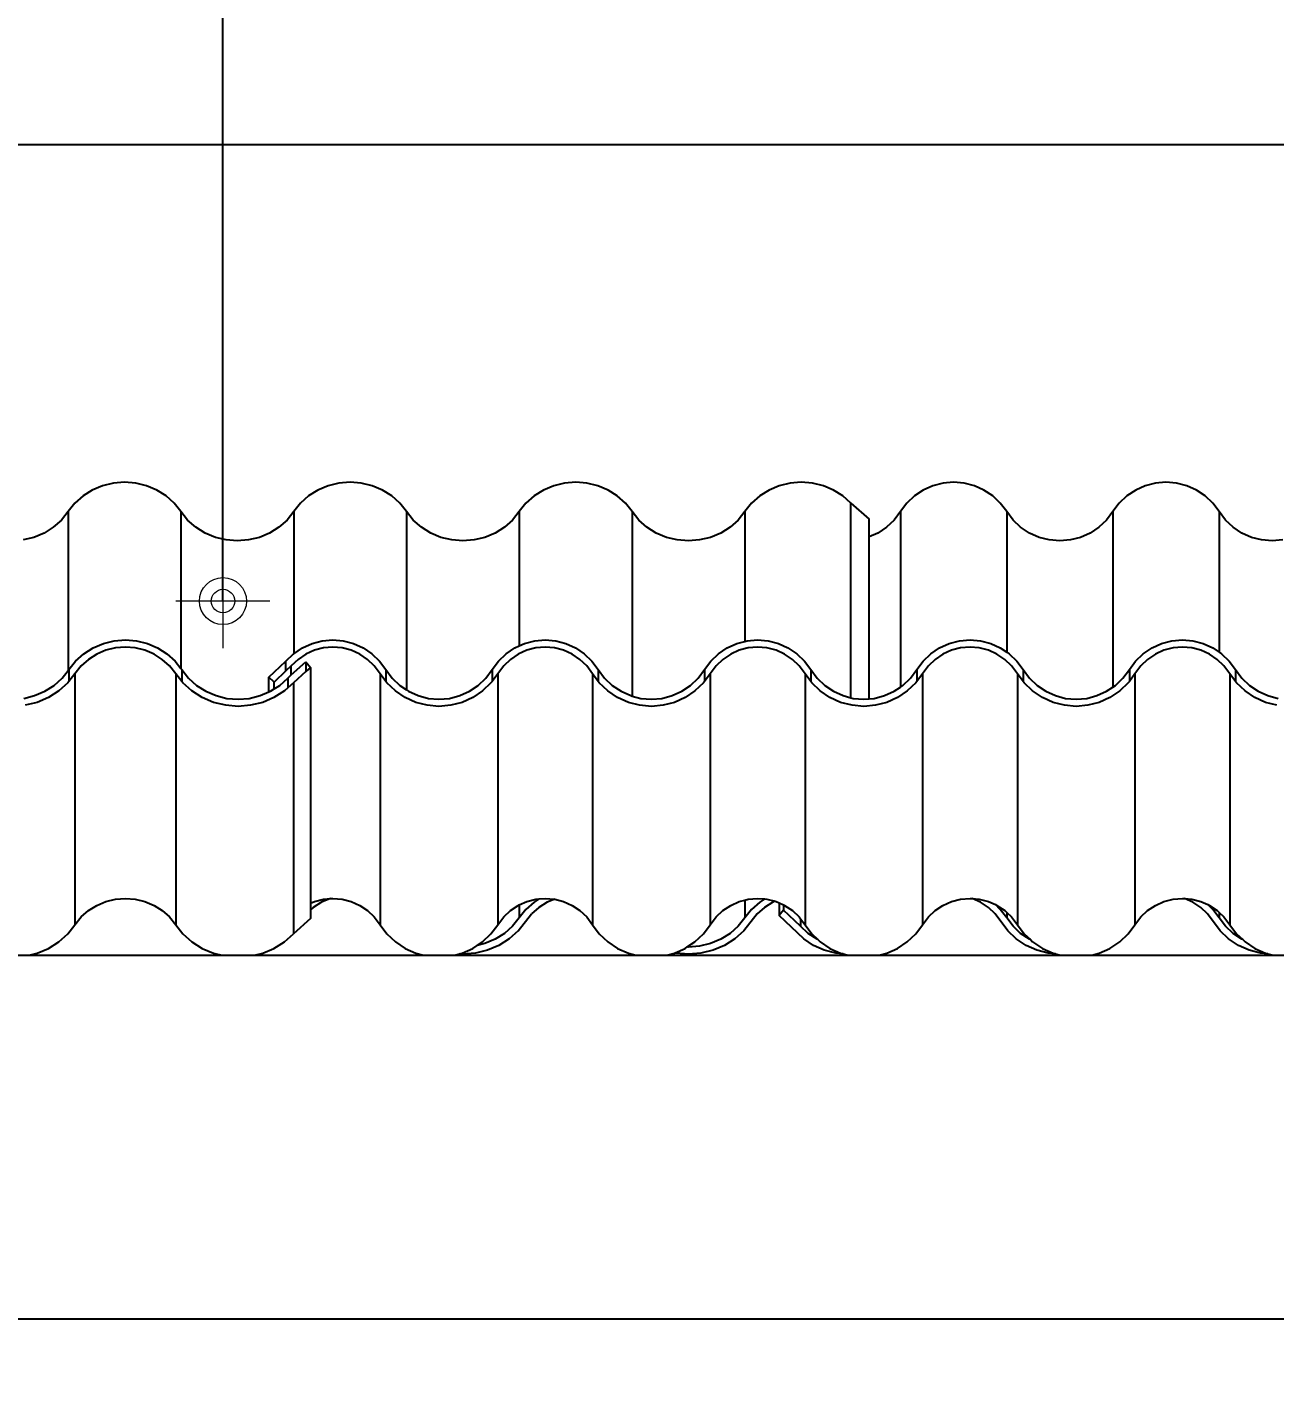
# Model space of a CAD drawing. Header units: millimetres. Extents: x 3212 to 6878, y 1640 to 3386.
# Drawn here: x 3307.403 to 3308.465, y 1648.402 to 1649.552 of the extents above; entities that cross this region are included whole.
import ezdxf

# ---------------------------------------------------------------- set-up
doc = ezdxf.new("R2010")
doc.units = ezdxf.units.MM
doc.header["$LTSCALE"] = 0.8
for name, color, linetype in [('A-PEN-08', 8, 'Continuous'), ('A-PEN-B', 5, 'Continuous'), ('A-PEN-C', 4, 'Continuous'), ('A-PEN-Y', 2, 'Continuous'), ('COTA', 2, 'Continuous')]:
    doc.layers.add(name, color=color, linetype=linetype)
doc.layers.add('COTAS', color=53, linetype='Continuous', lineweight=9)
doc.styles.add('CARIMBO_DADOS', font='arial.ttf', dxfattribs={"height": 0.1})
doc.styles.add('F2', font='ARIALN.TTF')
doc.styles.get("Standard").update_dxf_attribs({"font": 'arial.ttf'})
doc.dimstyles.new('ARQUITETURA', dxfattribs={"dimtxt": 0.11, "dimasz": 0.05, "dimexe": 0.1, "dimexo": 0, "dimgap": 0.1, "dimtad": 1, "dimzin": 5, "dimdsep": 46, "dimtxsty": 'F2', "dimblk": 'COTA', "dimcen": 0, "dimse1": 1, "dimse2": 1, "dimadec": 0, "dimazin": 0, "dimtfac": 2, "dimtix": 1, "dimtmove": 2, "dimatfit": 3, "dimldrblk": 'COTA', "dimfxl": 0, "dimtolj": 1, "dimtzin": 5, "dimarcsym": 0})
doc.dimstyles.get("Standard").update_dxf_attribs({"dimtxt": 0.18, "dimasz": 0.18, "dimexe": 0.18, "dimexo": 0.0625, "dimgap": 0.09, "dimtad": 0, "dimtih": 1, "dimtoh": 1, "dimdec": 4, "dimzin": 0, "dimdsep": 46, "dimtxsty": 'Standard', "dimcen": 0.09, "dimadec": 0, "dimazin": 0, "dimtfac": 1, "dimtdec": 4, "dimtofl": 0, "dimtmove": 0, "dimatfit": 3, "dimfxl": 0, "dimtolj": 1, "dimtzin": 0, "dimarcsym": 0})

# ---------------------------------------------------------------- blocks, each defined once
blk = doc.blocks.new('CIRCULOS')
at = {"layer": 'COTAS'}
for p, q in [((0, 4), (0, -4)), ((-4, 0), (4, 0))]:
    blk.add_line(p, q, dxfattribs=at)
for radius in [2, 1]:
    blk.add_circle((0, 0), radius, dxfattribs=at)
blk = doc.blocks.new('COTA')
at = {"layer": 'COTA'}
for p, q in [((0, 1), (0, -1)), ((-1, 0), (1, 0))]:
    blk.add_line(p, q, dxfattribs=at)
at = {"layer": 'COTA', "const_width": 0.5}
blk.add_lwpolyline([(-0.25, 0, 1), (0.25, 0, 1)], format="xyb", close=True, dxfattribs=at)
blk = doc.blocks.new('*D219')
at = {"layer": 'COTAS', "color": 0, "lineweight": -2, "transparency": 16777216}
blk.add_line((3310.9325, 1648.5016), (3310.9325, 1649.4016), dxfattribs=at)
at = {"layer": 'Defpoints', "color": 0, "transparency": 16777216}
for p in [(3305.2044, 1649.4516), (3310.9325, 1649.4516), (3311.0954, 1648.4516)]:
    blk.add_point(p, dxfattribs=at)
at = {"layer": 'COTAS', "color": 0, "lineweight": -2, "transparency": 16777216, "xscale": 0.05, "yscale": 0.05, "zscale": 0.05}
for p, rotation in [((3310.9325, 1649.4516), 90), ((3310.9325, 1648.4516), 270)]:
    blk.add_blockref('COTA', p, dxfattribs=dict(at, rotation=rotation))
at = {"layer": 'COTAS', "color": 0, "transparency": 16777216, "insert": (3310.7764, 1648.9516), "char_height": 0.11, "attachment_point": 5, "rotation": 90, "style": 'F2'}
blk.add_mtext('\\A1;1.00', dxfattribs=at)
blk = doc.blocks.new('*D220')
at = {"layer": 'COTAS', "color": 0, "lineweight": -2, "transparency": 16777216}
blk.add_line((3310.9325, 1649.5016), (3310.9325, 1650.6016), dxfattribs=at)
at = {"layer": 'Defpoints', "color": 0, "transparency": 16777216}
for p in [(3310.9325, 1650.6516), (3311.9544, 1650.6516), (3305.2044, 1649.4516)]:
    blk.add_point(p, dxfattribs=at)
at = {"layer": 'COTAS', "color": 0, "lineweight": -2, "transparency": 16777216, "xscale": 0.05, "yscale": 0.05, "zscale": 0.05}
for p, rotation in [((3310.9325, 1650.6516), 90), ((3310.9325, 1649.4516), 270)]:
    blk.add_blockref('COTA', p, dxfattribs=dict(at, rotation=rotation))
at = {"layer": 'COTAS', "color": 0, "transparency": 16777216, "insert": (3310.7764, 1650.0516), "char_height": 0.11, "attachment_point": 5, "rotation": 90, "style": 'F2'}
blk.add_mtext('\\A1;1.20', dxfattribs=at)

msp = doc.modelspace()

# ---------------------------------------------------------------- linework, layer by layer
at = {"layer": 'A-PEN-B', "ltscale": 0.05}
msp.add_line((3320.4049, 1648.4516), (3305.2044, 1648.4516), dxfattribs=at)
at = {"layer": 'A-PEN-C', "ltscale": 0.05}
for p, q in [((3307.4768, 1649.1633), (3307.4676, 1649.1611)), ((3307.4863, 1649.1641), (3307.4768, 1649.1633)), ((3307.4959, 1649.1633), (3307.4863, 1649.1641)), ((3307.5051, 1649.1611), (3307.4959, 1649.1633)), ((3307.6688, 1649.1633), (3307.6596, 1649.1611)), ((3307.6783, 1649.1641), (3307.6688, 1649.1633)), ((3307.6878, 1649.1633), (3307.6783, 1649.1641)), ((3307.6971, 1649.1611), (3307.6878, 1649.1633)), ((3307.8608, 1649.1633), (3307.8516, 1649.1611)), ((3307.8703, 1649.1641), (3307.8608, 1649.1633)), ((3307.8798, 1649.1633), (3307.8703, 1649.1641)), ((3307.8891, 1649.1611), (3307.8798, 1649.1633)), ((3308.0528, 1649.1633), (3308.0436, 1649.1611)), ((3308.0623, 1649.1641), (3308.0528, 1649.1633)), ((3308.0718, 1649.1633), (3308.0623, 1649.1641)), ((3308.0811, 1649.1611), (3308.0718, 1649.1633)), ((3308.183, 1649.1633), (3308.1743, 1649.1611)), ((3308.1919, 1649.1641), (3308.183, 1649.1633)), ((3308.2009, 1649.1633), (3308.1919, 1649.1641)), ((3308.2096, 1649.1611), (3308.2009, 1649.1633)), ((3308.3638, 1649.1633), (3308.3551, 1649.1611)), ((3308.3727, 1649.1641), (3308.3638, 1649.1633)), ((3308.3817, 1649.1633), (3308.3727, 1649.1641)), ((3308.3904, 1649.1611), (3308.3817, 1649.1633)), ((3307.451, 1649.1524), (3307.4441, 1649.1463)), ((3307.4589, 1649.1574), (3307.451, 1649.1524)), ((3307.4676, 1649.1611), (3307.4589, 1649.1574)), ((3307.5138, 1649.1574), (3307.5051, 1649.1611)), ((3307.5217, 1649.1524), (3307.5138, 1649.1574)), ((3307.5286, 1649.1463), (3307.5217, 1649.1524)), ((3307.643, 1649.1524), (3307.636, 1649.1463)), ((3307.6509, 1649.1574), (3307.643, 1649.1524)), ((3307.6596, 1649.1611), (3307.6509, 1649.1574)), ((3307.7058, 1649.1574), (3307.6971, 1649.1611)), ((3307.7137, 1649.1524), (3307.7058, 1649.1574)), ((3307.7206, 1649.1463), (3307.7137, 1649.1524)), ((3307.8349, 1649.1524), (3307.828, 1649.1463)), ((3307.8429, 1649.1574), (3307.8349, 1649.1524)), ((3307.8516, 1649.1611), (3307.8429, 1649.1574)), ((3307.8978, 1649.1574), (3307.8891, 1649.1611)), ((3307.9057, 1649.1524), (3307.8978, 1649.1574)), ((3307.9126, 1649.1463), (3307.9057, 1649.1524)), ((3308.0269, 1649.1524), (3308.02, 1649.1463)), ((3308.0349, 1649.1574), (3308.0269, 1649.1524)), ((3308.0436, 1649.1611), (3308.0349, 1649.1574)), ((3308.0898, 1649.1574), (3308.0811, 1649.1611)), ((3308.0977, 1649.1524), (3308.0898, 1649.1574)), ((3308.1046, 1649.1463), (3308.0977, 1649.1524)), ((3308.1586, 1649.1524), (3308.1521, 1649.1463)), ((3308.1661, 1649.1574), (3308.1586, 1649.1524)), ((3308.1743, 1649.1611), (3308.1661, 1649.1574)), ((3308.2178, 1649.1574), (3308.2096, 1649.1611)), ((3308.2252, 1649.1524), (3308.2178, 1649.1574)), ((3308.2317, 1649.1463), (3308.2252, 1649.1524)), ((3308.3394, 1649.1524), (3308.3329, 1649.1463)), ((3308.3469, 1649.1574), (3308.3394, 1649.1524)), ((3308.3551, 1649.1611), (3308.3469, 1649.1574)), ((3308.3986, 1649.1574), (3308.3904, 1649.1611)), ((3308.406, 1649.1524), (3308.3986, 1649.1574)), ((3308.4125, 1649.1463), (3308.406, 1649.1524)), ((3307.4441, 1649.1463), (3307.4383, 1649.1391)), ((3307.5343, 1649.1391), (3307.5286, 1649.1463)), ((3307.636, 1649.1463), (3307.6303, 1649.1391)), ((3307.7263, 1649.1391), (3307.7206, 1649.1463)), ((3307.828, 1649.1463), (3307.8223, 1649.1391)), ((3307.9183, 1649.1391), (3307.9126, 1649.1463)), ((3308.02, 1649.1463), (3308.0143, 1649.1391)), ((3308.1046, 1648.9806), (3308.1046, 1649.1463)), ((3308.1046, 1649.1463), (3308.12, 1649.1325)), ((3308.1521, 1649.1463), (3308.1467, 1649.1391)), ((3308.2371, 1649.1391), (3308.2317, 1649.1463)), ((3308.3329, 1649.1463), (3308.3275, 1649.1391)), ((3308.4179, 1649.1391), (3308.4125, 1649.1463)), ((3307.4326, 1649.1319), (3307.4257, 1649.1258)), ((3307.4383, 1649.1391), (3307.4326, 1649.1319)), ((3307.4383, 1649.1391), (3307.4383, 1649.0037)), ((3307.54, 1649.1319), (3307.5343, 1649.1391)), ((3307.5343, 1649.1391), (3307.5343, 1649.0054)), ((3307.547, 1649.1258), (3307.54, 1649.1319)), ((3307.6246, 1649.1319), (3307.6177, 1649.1258)), ((3307.6303, 1649.1391), (3307.6246, 1649.1319)), ((3307.6303, 1649.1391), (3307.6303, 1649.0181)), ((3307.7263, 1649.1391), (3307.7263, 1648.9873)), ((3307.732, 1649.1319), (3307.7263, 1649.1391)), ((3307.739, 1649.1258), (3307.732, 1649.1319)), ((3307.8166, 1649.1319), (3307.8097, 1649.1258)), ((3307.8223, 1649.1391), (3307.8166, 1649.1319)), ((3307.8223, 1649.1391), (3307.8223, 1649.0248)), ((3307.9183, 1649.1391), (3307.9183, 1648.982)), ((3307.924, 1649.1319), (3307.9183, 1649.1391)), ((3307.9309, 1649.1258), (3307.924, 1649.1319)), ((3308.0086, 1649.1319), (3308.0017, 1649.1258)), ((3308.0143, 1649.1391), (3308.0086, 1649.1319)), ((3308.0143, 1649.1391), (3308.0143, 1649.0286)), ((3308.12, 1649.1175), (3308.12, 1649.1325)), ((3308.1414, 1649.1319), (3308.1348, 1649.1258)), ((3308.1467, 1649.1391), (3308.1414, 1649.1319)), ((3308.1467, 1649.1391), (3308.1467, 1648.9897)), ((3308.2371, 1649.1391), (3308.2371, 1649.0194)), ((3308.2425, 1649.1319), (3308.2371, 1649.1391)), ((3308.249, 1649.1258), (3308.2425, 1649.1319)), ((3308.3221, 1649.1319), (3308.3156, 1649.1258)), ((3308.3275, 1649.1391), (3308.3221, 1649.1319)), ((3308.3275, 1649.1391), (3308.3275, 1648.9897)), ((3308.4233, 1649.1319), (3308.4179, 1649.1391)), ((3308.4179, 1649.1391), (3308.4179, 1649.0194)), ((3308.4298, 1649.1258), (3308.4233, 1649.1319)), ((3307.4091, 1649.1171), (3307.3999, 1649.1149)), ((3307.4178, 1649.1208), (3307.4091, 1649.1171)), ((3307.4257, 1649.1258), (3307.4178, 1649.1208)), ((3307.5549, 1649.1208), (3307.547, 1649.1258)), ((3307.5636, 1649.1171), (3307.5549, 1649.1208)), ((3307.5728, 1649.1149), (3307.5636, 1649.1171)), ((3307.6011, 1649.1171), (3307.5918, 1649.1149)), ((3307.6098, 1649.1208), (3307.6011, 1649.1171)), ((3307.6177, 1649.1258), (3307.6098, 1649.1208)), ((3307.7469, 1649.1208), (3307.739, 1649.1258)), ((3307.7556, 1649.1171), (3307.7469, 1649.1208)), ((3307.7648, 1649.1149), (3307.7556, 1649.1171)), ((3307.7931, 1649.1171), (3307.7838, 1649.1149)), ((3307.8018, 1649.1208), (3307.7931, 1649.1171)), ((3307.8097, 1649.1258), (3307.8018, 1649.1208)), ((3307.9389, 1649.1208), (3307.9309, 1649.1258)), ((3307.9476, 1649.1171), (3307.9389, 1649.1208)), ((3307.9568, 1649.1149), (3307.9476, 1649.1171)), ((3307.9851, 1649.1171), (3307.9758, 1649.1149)), ((3307.9938, 1649.1208), (3307.9851, 1649.1171)), ((3308.0017, 1649.1258), (3307.9938, 1649.1208)), ((3308.1274, 1649.1208), (3308.12, 1649.1175)), ((3308.12, 1648.9797), (3308.12, 1649.1175)), ((3308.1348, 1649.1258), (3308.1274, 1649.1208)), ((3308.2565, 1649.1208), (3308.249, 1649.1258)), ((3308.2647, 1649.1171), (3308.2565, 1649.1208)), ((3308.2734, 1649.1149), (3308.2647, 1649.1171)), ((3308.3, 1649.1171), (3308.2913, 1649.1149)), ((3308.3082, 1649.1208), (3308.3, 1649.1171)), ((3308.3156, 1649.1258), (3308.3082, 1649.1208)), ((3308.4372, 1649.1208), (3308.4298, 1649.1258)), ((3308.4454, 1649.1171), (3308.4372, 1649.1208)), ((3308.4541, 1649.1149), (3308.4454, 1649.1171)), ((3307.5823, 1649.1141), (3307.5728, 1649.1149)), ((3307.5918, 1649.1149), (3307.5823, 1649.1141)), ((3307.7743, 1649.1141), (3307.7648, 1649.1149)), ((3307.7838, 1649.1149), (3307.7743, 1649.1141)), ((3307.9663, 1649.1141), (3307.9568, 1649.1149)), ((3307.9758, 1649.1149), (3307.9663, 1649.1141)), ((3308.2823, 1649.1141), (3308.2734, 1649.1149)), ((3308.2913, 1649.1149), (3308.2823, 1649.1141)), ((3308.4631, 1649.1141), (3308.4541, 1649.1149)), ((3308.472, 1649.1149), (3308.4631, 1649.1141)), ((3307.4596, 1649.0231), (3307.4683, 1649.0268)), ((3307.4683, 1649.0268), (3307.4775, 1649.0291)), ((3307.4775, 1649.0291), (3307.487, 1649.0298)), ((3307.487, 1649.0298), (3307.4965, 1649.0291)), ((3307.4965, 1649.0291), (3307.5058, 1649.0268)), ((3307.5058, 1649.0268), (3307.5145, 1649.0231)), ((3307.6377, 1649.0231), (3307.6459, 1649.0268)), ((3307.6459, 1649.0268), (3307.6546, 1649.0291)), ((3307.6546, 1649.0291), (3307.6635, 1649.0298)), ((3307.6635, 1649.0298), (3307.6725, 1649.0291)), ((3307.6725, 1649.0291), (3307.6812, 1649.0268)), ((3307.6812, 1649.0268), (3307.6894, 1649.0231)), ((3307.8185, 1649.0231), (3307.8223, 1649.0248)), ((3307.8223, 1649.0248), (3307.8267, 1649.0268)), ((3307.8267, 1649.0268), (3307.8354, 1649.0291)), ((3307.8354, 1649.0291), (3307.8443, 1649.0298)), ((3307.8443, 1649.0298), (3307.8533, 1649.0291)), ((3307.8533, 1649.0291), (3307.862, 1649.0268)), ((3307.862, 1649.0268), (3307.8702, 1649.0231)), ((3307.9992, 1649.0231), (3308.0074, 1649.0268)), ((3308.0074, 1649.0268), (3308.0143, 1649.0286)), ((3308.0143, 1649.0286), (3308.0161, 1649.0291)), ((3308.0161, 1649.0291), (3308.0251, 1649.0298)), ((3308.0251, 1649.0298), (3308.0341, 1649.0291)), ((3308.0341, 1649.0291), (3308.0428, 1649.0268)), ((3308.0428, 1649.0268), (3308.0509, 1649.0231)), ((3308.18, 1649.0231), (3308.1882, 1649.0268)), ((3308.1882, 1649.0268), (3308.1969, 1649.0291)), ((3308.1969, 1649.0291), (3308.2059, 1649.0298)), ((3308.2059, 1649.0298), (3308.2148, 1649.0291)), ((3308.2148, 1649.0291), (3308.2235, 1649.0268)), ((3308.2235, 1649.0268), (3308.2317, 1649.0231)), ((3308.3608, 1649.0231), (3308.369, 1649.0268)), ((3308.369, 1649.0268), (3308.3777, 1649.0291)), ((3308.3777, 1649.0291), (3308.3867, 1649.0298)), ((3308.3867, 1649.0298), (3308.3956, 1649.0291)), ((3308.3956, 1649.0291), (3308.4043, 1649.0268)), ((3308.4043, 1649.0268), (3308.4125, 1649.0231)), ((3307.4447, 1649.0118), (3307.4516, 1649.018)), ((3307.4556, 1649.0133), (3307.4495, 1649.0078)), ((3307.4516, 1649.018), (3307.4596, 1649.0231)), ((3307.4626, 1649.0178), (3307.4556, 1649.0133)), ((3307.4704, 1649.0211), (3307.4626, 1649.0178)), ((3307.4786, 1649.0231), (3307.4704, 1649.0211)), ((3307.487, 1649.0238), (3307.4786, 1649.0231)), ((3307.4954, 1649.0231), (3307.487, 1649.0238)), ((3307.5036, 1649.0211), (3307.4954, 1649.0231)), ((3307.5114, 1649.0178), (3307.5036, 1649.0211)), ((3307.5184, 1649.0133), (3307.5114, 1649.0178)), ((3307.5145, 1649.0231), (3307.5224, 1649.018)), ((3307.5245, 1649.0078), (3307.5184, 1649.0133)), ((3307.5224, 1649.018), (3307.5293, 1649.0118)), ((3307.6237, 1649.0118), (3307.6302, 1649.018)), ((3307.634, 1649.0133), (3307.6282, 1649.0078)), ((3307.6302, 1649.018), (3307.6303, 1649.0181)), ((3307.6303, 1649.0181), (3307.6377, 1649.0231)), ((3307.6406, 1649.0178), (3307.634, 1649.0133)), ((3307.6479, 1649.0211), (3307.6406, 1649.0178)), ((3307.6556, 1649.0231), (3307.6479, 1649.0211)), ((3307.6635, 1649.0238), (3307.6556, 1649.0231)), ((3307.6715, 1649.0231), (3307.6635, 1649.0238)), ((3307.6792, 1649.0211), (3307.6715, 1649.0231)), ((3307.6865, 1649.0178), (3307.6792, 1649.0211)), ((3307.6931, 1649.0133), (3307.6865, 1649.0178)), ((3307.6894, 1649.0231), (3307.6969, 1649.018)), ((3307.6989, 1649.0078), (3307.6931, 1649.0133)), ((3307.6969, 1649.018), (3307.7034, 1649.0118)), ((3307.8045, 1649.0118), (3307.811, 1649.018)), ((3307.8148, 1649.0133), (3307.809, 1649.0078)), ((3307.811, 1649.018), (3307.8185, 1649.0231)), ((3307.8214, 1649.0178), (3307.8148, 1649.0133)), ((3307.8287, 1649.0211), (3307.8214, 1649.0178)), ((3307.8364, 1649.0231), (3307.8287, 1649.0211)), ((3307.8443, 1649.0238), (3307.8364, 1649.0231)), ((3307.8523, 1649.0231), (3307.8443, 1649.0238)), ((3307.86, 1649.0211), (3307.8523, 1649.0231)), ((3307.8673, 1649.0178), (3307.86, 1649.0211)), ((3307.8739, 1649.0133), (3307.8673, 1649.0178)), ((3307.8702, 1649.0231), (3307.8776, 1649.018)), ((3307.8797, 1649.0078), (3307.8739, 1649.0133)), ((3307.8776, 1649.018), (3307.8841, 1649.0118)), ((3307.9853, 1649.0118), (3307.9918, 1649.018)), ((3307.9955, 1649.0133), (3307.9898, 1649.0078)), ((3307.9918, 1649.018), (3307.9992, 1649.0231)), ((3308.0022, 1649.0178), (3307.9955, 1649.0133)), ((3308.0094, 1649.0211), (3308.0022, 1649.0178)), ((3308.0172, 1649.0231), (3308.0094, 1649.0211)), ((3308.0251, 1649.0238), (3308.0172, 1649.0231)), ((3308.033, 1649.0231), (3308.0251, 1649.0238)), ((3308.0408, 1649.0211), (3308.033, 1649.0231)), ((3308.048, 1649.0178), (3308.0408, 1649.0211)), ((3308.0547, 1649.0133), (3308.048, 1649.0178)), ((3308.0509, 1649.0231), (3308.0584, 1649.018)), ((3308.0604, 1649.0078), (3308.0547, 1649.0133)), ((3308.0584, 1649.018), (3308.0649, 1649.0118)), ((3308.1661, 1649.0118), (3308.1726, 1649.018)), ((3308.1763, 1649.0133), (3308.1705, 1649.0078)), ((3308.1726, 1649.018), (3308.18, 1649.0231)), ((3308.1829, 1649.0178), (3308.1763, 1649.0133)), ((3308.1902, 1649.0211), (3308.1829, 1649.0178)), ((3308.1979, 1649.0231), (3308.1902, 1649.0211)), ((3308.2059, 1649.0238), (3308.1979, 1649.0231)), ((3308.2138, 1649.0231), (3308.2059, 1649.0238)), ((3308.2215, 1649.0211), (3308.2138, 1649.0231)), ((3308.2288, 1649.0178), (3308.2215, 1649.0211)), ((3308.2354, 1649.0133), (3308.2288, 1649.0178)), ((3308.2317, 1649.0231), (3308.2371, 1649.0194)), ((3308.2412, 1649.0078), (3308.2354, 1649.0133)), ((3308.2371, 1649.0194), (3308.2392, 1649.018)), ((3308.2392, 1649.018), (3308.2457, 1649.0118)), ((3308.3468, 1649.0118), (3308.3533, 1649.018)), ((3308.3571, 1649.0133), (3308.3513, 1649.0078)), ((3308.3533, 1649.018), (3308.3608, 1649.0231)), ((3308.3637, 1649.0178), (3308.3571, 1649.0133)), ((3308.371, 1649.0211), (3308.3637, 1649.0178)), ((3308.3787, 1649.0231), (3308.371, 1649.0211)), ((3308.3867, 1649.0238), (3308.3787, 1649.0231)), ((3308.3946, 1649.0231), (3308.3867, 1649.0238)), ((3308.4023, 1649.0211), (3308.3946, 1649.0231)), ((3308.4096, 1649.0178), (3308.4023, 1649.0211)), ((3308.4162, 1649.0133), (3308.4096, 1649.0178)), ((3308.4125, 1649.0231), (3308.4179, 1649.0194)), ((3308.422, 1649.0078), (3308.4162, 1649.0133)), ((3308.4179, 1649.0194), (3308.42, 1649.018)), ((3308.42, 1649.018), (3308.4265, 1649.0118)), ((3307.4333, 1648.9973), (3307.4383, 1649.0037)), ((3307.4383, 1649.0037), (3307.439, 1649.0046)), ((3307.439, 1649.0046), (3307.4447, 1649.0118)), ((3307.439, 1649.0046), (3307.439, 1648.9945)), ((3307.4495, 1649.0078), (3307.4441, 1649.001)), ((3307.5299, 1649.001), (3307.5245, 1649.0078)), ((3307.5293, 1649.0118), (3307.5343, 1649.0054)), ((3307.5343, 1649.0054), (3307.535, 1649.0046)), ((3307.535, 1649.0046), (3307.5407, 1648.9973)), ((3307.535, 1649.0046), (3307.535, 1648.9945)), ((3307.6092, 1648.998), (3307.6237, 1649.0118)), ((3307.6237, 1649.0035), (3307.6137, 1648.994)), ((3307.6237, 1649.0035), (3307.6237, 1649.0118)), ((3307.6282, 1649.0078), (3307.6237, 1649.0035)), ((3307.6282, 1649), (3307.6407, 1649.0112)), ((3307.6282, 1649), (3307.6282, 1649.0078)), ((3307.6407, 1649.0029), (3307.6301, 1648.9933)), ((3307.6407, 1649.0112), (3307.6447, 1649.0065)), ((3307.6407, 1649.0112), (3307.6407, 1649.0029)), ((3307.6447, 1649.0065), (3307.6407, 1649.0029)), ((3307.6447, 1649.0065), (3307.6447, 1648.8058)), ((3307.7039, 1649.001), (3307.6989, 1649.0078)), ((3307.7034, 1649.0118), (3307.7087, 1649.0046)), ((3307.7087, 1649.0046), (3307.7141, 1648.9973)), ((3307.7087, 1649.0046), (3307.7087, 1648.9945)), ((3307.7938, 1648.9973), (3307.7991, 1649.0046)), ((3307.7991, 1649.0046), (3307.8045, 1649.0118)), ((3307.7991, 1649.0046), (3307.7991, 1648.9945)), ((3307.809, 1649.0078), (3307.8039, 1649.001)), ((3307.8847, 1649.001), (3307.8797, 1649.0078)), ((3307.8841, 1649.0118), (3307.8895, 1649.0046)), ((3307.8895, 1649.0046), (3307.8949, 1648.9973)), ((3307.8895, 1649.0046), (3307.8895, 1648.9945)), ((3307.9745, 1648.9973), (3307.9799, 1649.0046)), ((3307.9799, 1649.0046), (3307.9853, 1649.0118)), ((3307.9799, 1649.0046), (3307.9799, 1648.9945)), ((3307.9898, 1649.0078), (3307.9847, 1649.001)), ((3308.0655, 1649.001), (3308.0604, 1649.0078)), ((3308.0649, 1649.0118), (3308.0703, 1649.0046)), ((3308.0703, 1649.0046), (3308.0757, 1648.9973)), ((3308.0703, 1649.0046), (3308.0703, 1648.9945)), ((3308.1553, 1648.9973), (3308.1607, 1649.0046)), ((3308.1607, 1649.0046), (3308.1661, 1649.0118)), ((3308.1607, 1649.0046), (3308.1607, 1648.9945)), ((3308.1705, 1649.0078), (3308.1655, 1649.001)), ((3308.2463, 1649.001), (3308.2412, 1649.0078)), ((3308.2457, 1649.0118), (3308.2511, 1649.0046)), ((3308.2511, 1649.0046), (3308.2564, 1648.9973)), ((3308.2511, 1649.0046), (3308.2511, 1648.9945)), ((3308.3361, 1648.9973), (3308.3415, 1649.0046)), ((3308.3415, 1649.0046), (3308.3468, 1649.0118)), ((3308.3415, 1649.0046), (3308.3415, 1648.9945)), ((3308.3513, 1649.0078), (3308.3462, 1649.001)), ((3308.4271, 1649.001), (3308.422, 1649.0078)), ((3308.4265, 1649.0118), (3308.4318, 1649.0046)), ((3308.4318, 1649.0046), (3308.4372, 1648.9973)), ((3308.4318, 1649.0046), (3308.4318, 1648.9945)), ((3307.4185, 1648.9861), (3307.4264, 1648.9911)), ((3307.4264, 1648.9911), (3307.4333, 1648.9973)), ((3307.4381, 1648.9933), (3307.4304, 1648.9864)), ((3307.439, 1648.9945), (3307.4381, 1648.9933)), ((3307.4441, 1649.001), (3307.439, 1648.9945)), ((3307.4441, 1649.001), (3307.4441, 1648.7873)), ((3307.5299, 1649.001), (3307.5299, 1648.7873)), ((3307.535, 1648.9945), (3307.5299, 1649.001)), ((3307.536, 1648.9933), (3307.535, 1648.9945)), ((3307.5436, 1648.9864), (3307.536, 1648.9933)), ((3307.5407, 1648.9973), (3307.5476, 1648.9911)), ((3307.5476, 1648.9911), (3307.5555, 1648.9861)), ((3307.6137, 1648.994), (3307.6092, 1648.998)), ((3307.6092, 1648.9856), (3307.6092, 1648.998)), ((3307.6137, 1648.9882), (3307.6137, 1648.994)), ((3307.6137, 1648.9882), (3307.6184, 1648.9911)), ((3307.6184, 1648.9911), (3307.6253, 1648.9973)), ((3307.6253, 1648.9973), (3307.6282, 1649)), ((3307.6253, 1648.9973), (3307.6253, 1648.9891)), ((3307.6301, 1648.9933), (3307.6253, 1648.9891)), ((3307.6301, 1648.9933), (3307.6301, 1648.7797)), ((3307.7039, 1649.001), (3307.7039, 1648.7873)), ((3307.7087, 1648.9945), (3307.7039, 1649.001)), ((3307.7096, 1648.9933), (3307.7087, 1648.9945)), ((3307.7169, 1648.9864), (3307.7096, 1648.9933)), ((3307.7141, 1648.9973), (3307.7206, 1648.9911)), ((3307.7206, 1648.9911), (3307.7263, 1648.9873)), ((3307.7798, 1648.9861), (3307.7872, 1648.9911)), ((3307.7872, 1648.9911), (3307.7938, 1648.9973)), ((3307.7982, 1648.9933), (3307.791, 1648.9864)), ((3307.7991, 1648.9945), (3307.7982, 1648.9933)), ((3307.8039, 1649.001), (3307.7991, 1648.9945)), ((3307.8039, 1649.001), (3307.8039, 1648.7873)), ((3307.8847, 1649.001), (3307.8847, 1648.7873)), ((3307.8895, 1648.9945), (3307.8847, 1649.001)), ((3307.8904, 1648.9933), (3307.8895, 1648.9945)), ((3307.8976, 1648.9864), (3307.8904, 1648.9933)), ((3307.8949, 1648.9973), (3307.9014, 1648.9911)), ((3307.9014, 1648.9911), (3307.9089, 1648.9861)), ((3307.9606, 1648.9861), (3307.968, 1648.9911)), ((3307.968, 1648.9911), (3307.9745, 1648.9973)), ((3307.979, 1648.9933), (3307.9718, 1648.9864)), ((3307.9799, 1648.9945), (3307.979, 1648.9933)), ((3307.9847, 1649.001), (3307.9799, 1648.9945)), ((3307.9847, 1649.001), (3307.9847, 1648.7873)), ((3308.0655, 1649.001), (3308.0655, 1648.7873)), ((3308.0703, 1648.9945), (3308.0655, 1649.001)), ((3308.0712, 1648.9933), (3308.0703, 1648.9945)), ((3308.0784, 1648.9864), (3308.0712, 1648.9933)), ((3308.0757, 1648.9973), (3308.0822, 1648.9911)), ((3308.0822, 1648.9911), (3308.0896, 1648.9861)), ((3308.1467, 1648.9897), (3308.1488, 1648.9911)), ((3308.1488, 1648.9911), (3308.1553, 1648.9973)), ((3308.1598, 1648.9933), (3308.1525, 1648.9864)), ((3308.1607, 1648.9945), (3308.1598, 1648.9933)), ((3308.1655, 1649.001), (3308.1607, 1648.9945)), ((3308.1655, 1649.001), (3308.1655, 1648.7873)), ((3308.2463, 1649.001), (3308.2463, 1648.7873)), ((3308.2511, 1648.9945), (3308.2463, 1649.001)), ((3308.252, 1648.9933), (3308.2511, 1648.9945)), ((3308.2592, 1648.9864), (3308.252, 1648.9933)), ((3308.2564, 1648.9973), (3308.263, 1648.9911)), ((3308.263, 1648.9911), (3308.2704, 1648.9861)), ((3308.3275, 1648.9897), (3308.3296, 1648.9911)), ((3308.3296, 1648.9911), (3308.3361, 1648.9973)), ((3308.3406, 1648.9933), (3308.3333, 1648.9864)), ((3308.3415, 1648.9945), (3308.3406, 1648.9933)), ((3308.3462, 1649.001), (3308.3415, 1648.9945)), ((3308.3462, 1649.001), (3308.3462, 1648.7873)), ((3308.4271, 1649.001), (3308.4271, 1648.7873)), ((3308.4318, 1648.9945), (3308.4271, 1649.001)), ((3308.4327, 1648.9933), (3308.4318, 1648.9945)), ((3308.44, 1648.9864), (3308.4327, 1648.9933)), ((3308.4372, 1648.9973), (3308.4437, 1648.9911)), ((3308.4437, 1648.9911), (3308.4512, 1648.9861)), ((3307.4005, 1648.9801), (3307.4098, 1648.9824)), ((3307.4098, 1648.9824), (3307.4185, 1648.9861)), ((3307.4216, 1648.9808), (3307.4119, 1648.9767)), ((3307.4304, 1648.9864), (3307.4216, 1648.9808)), ((3307.5525, 1648.9808), (3307.5436, 1648.9864)), ((3307.5621, 1648.9767), (3307.5525, 1648.9808)), ((3307.5555, 1648.9861), (3307.5643, 1648.9824)), ((3307.5643, 1648.9824), (3307.5735, 1648.9801)), ((3307.5735, 1648.9801), (3307.583, 1648.9793)), ((3307.583, 1648.9793), (3307.5925, 1648.9801)), ((3307.5925, 1648.9801), (3307.6018, 1648.9824)), ((3307.6018, 1648.9824), (3307.6092, 1648.9856)), ((3307.6135, 1648.9808), (3307.6039, 1648.9767)), ((3307.6092, 1648.9856), (3307.6105, 1648.9861)), ((3307.6105, 1648.9861), (3307.6137, 1648.9882)), ((3307.6224, 1648.9864), (3307.6135, 1648.9808)), ((3307.6253, 1648.9891), (3307.6224, 1648.9864)), ((3307.7252, 1648.9808), (3307.7169, 1648.9864)), ((3307.7343, 1648.9767), (3307.7252, 1648.9808)), ((3307.7263, 1648.9873), (3307.7281, 1648.9861)), ((3307.7281, 1648.9861), (3307.7363, 1648.9824)), ((3307.7363, 1648.9824), (3307.745, 1648.9801)), ((3307.745, 1648.9801), (3307.7539, 1648.9793)), ((3307.7539, 1648.9793), (3307.7629, 1648.9801)), ((3307.7629, 1648.9801), (3307.7716, 1648.9824)), ((3307.7716, 1648.9824), (3307.7798, 1648.9861)), ((3307.7827, 1648.9808), (3307.7736, 1648.9767)), ((3307.791, 1648.9864), (3307.7827, 1648.9808)), ((3307.9059, 1648.9808), (3307.8976, 1648.9864)), ((3307.9151, 1648.9767), (3307.9059, 1648.9808)), ((3307.9089, 1648.9861), (3307.9171, 1648.9824)), ((3307.9171, 1648.9824), (3307.9183, 1648.982)), ((3307.9183, 1648.982), (3307.9258, 1648.9801)), ((3307.9258, 1648.9801), (3307.9347, 1648.9793)), ((3307.9347, 1648.9793), (3307.9437, 1648.9801)), ((3307.9437, 1648.9801), (3307.9524, 1648.9824)), ((3307.9524, 1648.9824), (3307.9606, 1648.9861)), ((3307.9635, 1648.9808), (3307.9544, 1648.9767)), ((3307.9718, 1648.9864), (3307.9635, 1648.9808)), ((3308.0867, 1648.9808), (3308.0784, 1648.9864)), ((3308.0958, 1648.9767), (3308.0867, 1648.9808)), ((3308.0896, 1648.9861), (3308.0978, 1648.9824)), ((3308.0978, 1648.9824), (3308.1046, 1648.9806)), ((3308.1046, 1648.9806), (3308.1065, 1648.9801)), ((3308.1065, 1648.9801), (3308.1155, 1648.9793)), ((3308.1155, 1648.9793), (3308.12, 1648.9797)), ((3308.12, 1648.9797), (3308.1244, 1648.9801)), ((3308.1244, 1648.9801), (3308.1331, 1648.9824)), ((3308.1331, 1648.9824), (3308.1413, 1648.9861)), ((3308.1442, 1648.9808), (3308.1351, 1648.9767)), ((3308.1413, 1648.9861), (3308.1467, 1648.9897)), ((3308.1525, 1648.9864), (3308.1442, 1648.9808)), ((3308.2675, 1648.9808), (3308.2592, 1648.9864)), ((3308.2766, 1648.9767), (3308.2675, 1648.9808)), ((3308.2704, 1648.9861), (3308.2786, 1648.9824)), ((3308.2786, 1648.9824), (3308.2873, 1648.9801)), ((3308.2873, 1648.9801), (3308.2963, 1648.9793)), ((3308.2963, 1648.9793), (3308.3052, 1648.9801)), ((3308.3052, 1648.9801), (3308.3139, 1648.9824)), ((3308.3139, 1648.9824), (3308.3221, 1648.9861)), ((3308.325, 1648.9808), (3308.3159, 1648.9767)), ((3308.3221, 1648.9861), (3308.3275, 1648.9897)), ((3308.3333, 1648.9864), (3308.325, 1648.9808)), ((3308.4483, 1648.9808), (3308.44, 1648.9864)), ((3308.4574, 1648.9767), (3308.4483, 1648.9808)), ((3308.4512, 1648.9861), (3308.4594, 1648.9824)), ((3308.4594, 1648.9824), (3308.4681, 1648.9801)), ((3307.4119, 1648.9767), (3307.4016, 1648.9742)), ((3307.5724, 1648.9742), (3307.5621, 1648.9767)), ((3307.583, 1648.9733), (3307.5724, 1648.9742)), ((3307.5936, 1648.9742), (3307.583, 1648.9733)), ((3307.6039, 1648.9767), (3307.5936, 1648.9742)), ((3307.744, 1648.9742), (3307.7343, 1648.9767)), ((3307.7539, 1648.9733), (3307.744, 1648.9742)), ((3307.7639, 1648.9742), (3307.7539, 1648.9733)), ((3307.7736, 1648.9767), (3307.7639, 1648.9742)), ((3307.9247, 1648.9742), (3307.9151, 1648.9767)), ((3307.9347, 1648.9733), (3307.9247, 1648.9742)), ((3307.9447, 1648.9742), (3307.9347, 1648.9733)), ((3307.9544, 1648.9767), (3307.9447, 1648.9742)), ((3308.1055, 1648.9742), (3308.0958, 1648.9767)), ((3308.1155, 1648.9733), (3308.1055, 1648.9742)), ((3308.1255, 1648.9742), (3308.1155, 1648.9733)), ((3308.1351, 1648.9767), (3308.1255, 1648.9742)), ((3308.2863, 1648.9742), (3308.2766, 1648.9767)), ((3308.2963, 1648.9733), (3308.2863, 1648.9742)), ((3308.3062, 1648.9742), (3308.2963, 1648.9733)), ((3308.3159, 1648.9767), (3308.3062, 1648.9742)), ((3308.4671, 1648.9742), (3308.4574, 1648.9767)), ((3307.4626, 1648.8039), (3307.4704, 1648.8072)), ((3307.4704, 1648.8072), (3307.4786, 1648.8092)), ((3307.4786, 1648.8092), (3307.487, 1648.8098)), ((3307.487, 1648.8098), (3307.4954, 1648.8092)), ((3307.4954, 1648.8092), (3307.5036, 1648.8072)), ((3307.5036, 1648.8072), (3307.5114, 1648.8039)), ((3307.6447, 1648.8058), (3307.6479, 1648.8072)), ((3307.654, 1648.8065), (3307.6469, 1648.802)), ((3307.6479, 1648.8072), (3307.6556, 1648.8092)), ((3307.6617, 1648.8097), (3307.654, 1648.8065)), ((3307.6556, 1648.8092), (3307.6617, 1648.8097)), ((3307.6617, 1648.8097), (3307.6635, 1648.8098)), ((3307.6635, 1648.8098), (3307.6715, 1648.8092)), ((3307.6715, 1648.8092), (3307.6792, 1648.8072)), ((3307.6792, 1648.8072), (3307.6865, 1648.8039)), ((3307.8223, 1648.8044), (3307.8287, 1648.8072)), ((3307.8349, 1648.8067), (3307.828, 1648.8005)), ((3307.8287, 1648.8072), (3307.8364, 1648.8092)), ((3307.8393, 1648.8094), (3307.8349, 1648.8067)), ((3307.8364, 1648.8092), (3307.8393, 1648.8094)), ((3307.846, 1648.8065), (3307.8389, 1648.802)), ((3307.8393, 1648.8094), (3307.8443, 1648.8098)), ((3307.8443, 1648.8098), (3307.8523, 1648.8092)), ((3307.8524, 1648.8092), (3307.846, 1648.8065)), ((3307.8523, 1648.8092), (3307.8524, 1648.8092)), ((3307.8524, 1648.8092), (3307.86, 1648.8072)), ((3307.86, 1648.8072), (3307.8673, 1648.8039)), ((3308.0022, 1648.8039), (3308.0094, 1648.8072)), ((3308.0094, 1648.8072), (3308.0143, 1648.8084)), ((3308.0143, 1648.8084), (3308.0172, 1648.8092)), ((3308.0143, 1648.8084), (3308.0143, 1648.7934)), ((3308.0172, 1648.8092), (3308.0251, 1648.8098)), ((3308.0269, 1648.8067), (3308.02, 1648.8005)), ((3308.0251, 1648.8098), (3308.0312, 1648.8093)), ((3308.0312, 1648.8093), (3308.0269, 1648.8067)), ((3308.038, 1648.8065), (3308.0309, 1648.802)), ((3308.0312, 1648.8093), (3308.033, 1648.8092)), ((3308.033, 1648.8092), (3308.0401, 1648.8074)), ((3308.0401, 1648.8074), (3308.038, 1648.8065)), ((3308.0401, 1648.8074), (3308.0408, 1648.8072)), ((3308.0408, 1648.8072), (3308.0435, 1648.806)), ((3308.1829, 1648.8039), (3308.1902, 1648.8072)), ((3308.1902, 1648.8072), (3308.1979, 1648.8092)), ((3308.1979, 1648.8092), (3308.2059, 1648.8098)), ((3308.2059, 1648.8098), (3308.2076, 1648.8097)), ((3308.2149, 1648.8065), (3308.2076, 1648.8097)), ((3308.2076, 1648.8097), (3308.2138, 1648.8092)), ((3308.2138, 1648.8092), (3308.2215, 1648.8072)), ((3308.2215, 1648.802), (3308.2149, 1648.8065)), ((3308.2215, 1648.8072), (3308.2275, 1648.8045)), ((3308.3637, 1648.8039), (3308.371, 1648.8072)), ((3308.371, 1648.8072), (3308.3787, 1648.8092)), ((3308.3787, 1648.8092), (3308.3867, 1648.8098)), ((3308.3867, 1648.8098), (3308.3884, 1648.8097)), ((3308.3956, 1648.8065), (3308.3884, 1648.8097)), ((3308.3884, 1648.8097), (3308.3946, 1648.8092)), ((3308.3946, 1648.8092), (3308.4023, 1648.8072)), ((3308.4023, 1648.802), (3308.3956, 1648.8065)), ((3308.4023, 1648.8072), (3308.4083, 1648.8045)), ((3307.4495, 1648.794), (3307.4556, 1648.7995)), ((3307.4556, 1648.7995), (3307.4626, 1648.8039)), ((3307.5114, 1648.8039), (3307.5184, 1648.7995)), ((3307.5184, 1648.7995), (3307.5245, 1648.794)), ((3307.6447, 1648.8058), (3307.6447, 1648.8)), ((3307.6469, 1648.802), (3307.6447, 1648.8)), ((3307.6447, 1648.8), (3307.6447, 1648.7927)), ((3307.6865, 1648.8039), (3307.6931, 1648.7995)), ((3307.6931, 1648.7995), (3307.6989, 1648.794)), ((3307.809, 1648.794), (3307.8148, 1648.7995)), ((3307.8148, 1648.7995), (3307.8214, 1648.8039)), ((3307.8214, 1648.8039), (3307.8223, 1648.8044)), ((3307.8214, 1648.7822), (3307.8328, 1648.7966)), ((3307.8223, 1648.8044), (3307.8223, 1648.7934)), ((3307.828, 1648.8005), (3307.8223, 1648.7934)), ((3307.8389, 1648.802), (3307.8328, 1648.7966)), ((3307.8673, 1648.8039), (3307.8739, 1648.7995)), ((3307.8739, 1648.7995), (3307.8797, 1648.794)), ((3307.9898, 1648.794), (3307.9955, 1648.7995)), ((3307.9955, 1648.7995), (3308.0022, 1648.8039)), ((3308.0248, 1648.7966), (3308.0134, 1648.7822)), ((3308.02, 1648.8005), (3308.0143, 1648.7934)), ((3308.0309, 1648.802), (3308.0248, 1648.7966)), ((3308.0435, 1648.806), (3308.0435, 1648.7953)), ((3308.0435, 1648.806), (3308.0472, 1648.8043)), ((3308.0472, 1648.7999), (3308.0435, 1648.7953)), ((3308.0645, 1648.7754), (3308.0435, 1648.7953)), ((3308.0472, 1648.8043), (3308.0472, 1648.7999)), ((3308.0472, 1648.8043), (3308.048, 1648.8039)), ((3308.0617, 1648.7862), (3308.0472, 1648.7999)), ((3308.048, 1648.8039), (3308.0547, 1648.7995)), ((3308.0547, 1648.7995), (3308.0604, 1648.794)), ((3308.1705, 1648.794), (3308.1763, 1648.7995)), ((3308.1763, 1648.7995), (3308.1829, 1648.8039)), ((3308.2273, 1648.7966), (3308.2215, 1648.802)), ((3308.238, 1648.7822), (3308.2273, 1648.7966)), ((3308.2317, 1648.8005), (3308.2275, 1648.8045)), ((3308.2275, 1648.8045), (3308.2288, 1648.8039)), ((3308.2288, 1648.8039), (3308.2354, 1648.7995)), ((3308.2371, 1648.7934), (3308.2317, 1648.8005)), ((3308.2354, 1648.7995), (3308.2371, 1648.7979)), ((3308.2371, 1648.7979), (3308.2371, 1648.7934)), ((3308.2371, 1648.7979), (3308.2412, 1648.794)), ((3308.3513, 1648.794), (3308.3571, 1648.7995)), ((3308.3571, 1648.7995), (3308.3637, 1648.8039)), ((3308.408, 1648.7966), (3308.4023, 1648.802)), ((3308.4188, 1648.7822), (3308.408, 1648.7966)), ((3308.4125, 1648.8005), (3308.4083, 1648.8045)), ((3308.4083, 1648.8045), (3308.4096, 1648.8039)), ((3308.4096, 1648.8039), (3308.4162, 1648.7995)), ((3308.4179, 1648.7934), (3308.4125, 1648.8005)), ((3308.4162, 1648.7995), (3308.4179, 1648.7979)), ((3308.4179, 1648.7979), (3308.4179, 1648.7934)), ((3308.4179, 1648.7979), (3308.422, 1648.794)), ((3307.4381, 1648.7797), (3307.4441, 1648.7873)), ((3307.4441, 1648.7873), (3307.4495, 1648.794)), ((3307.5245, 1648.794), (3307.5299, 1648.7873)), ((3307.5299, 1648.7873), (3307.536, 1648.7797)), ((3307.6447, 1648.7927), (3307.6301, 1648.7797)), ((3307.6989, 1648.794), (3307.7039, 1648.7873)), ((3307.7039, 1648.7873), (3307.7096, 1648.7797)), ((3307.7982, 1648.7797), (3307.8039, 1648.7873)), ((3307.8039, 1648.7873), (3307.809, 1648.794)), ((3307.8166, 1648.7862), (3307.8097, 1648.78)), ((3307.8223, 1648.7934), (3307.8166, 1648.7862)), ((3307.8797, 1648.794), (3307.8847, 1648.7873)), ((3307.8847, 1648.7873), (3307.8904, 1648.7797)), ((3307.979, 1648.7797), (3307.9847, 1648.7873)), ((3307.9847, 1648.7873), (3307.9898, 1648.794)), ((3308.0086, 1648.7862), (3308.0017, 1648.78)), ((3308.0143, 1648.7934), (3308.0086, 1648.7862)), ((3308.0604, 1648.794), (3308.0617, 1648.7923)), ((3308.0617, 1648.7923), (3308.0617, 1648.7862)), ((3308.0617, 1648.7923), (3308.0655, 1648.7873)), ((3308.0682, 1648.78), (3308.0617, 1648.7862)), ((3308.0655, 1648.7873), (3308.0712, 1648.7797)), ((3308.1598, 1648.7797), (3308.1655, 1648.7873)), ((3308.1655, 1648.7873), (3308.1705, 1648.794)), ((3308.2425, 1648.7862), (3308.2371, 1648.7934)), ((3308.2412, 1648.794), (3308.2463, 1648.7873)), ((3308.249, 1648.78), (3308.2425, 1648.7862)), ((3308.2463, 1648.7873), (3308.252, 1648.7797)), ((3308.3406, 1648.7797), (3308.3462, 1648.7873)), ((3308.3462, 1648.7873), (3308.3513, 1648.794)), ((3308.4233, 1648.7862), (3308.4179, 1648.7934)), ((3308.422, 1648.794), (3308.4271, 1648.7873)), ((3308.4298, 1648.78), (3308.4233, 1648.7862)), ((3308.4271, 1648.7873), (3308.4327, 1648.7797)), ((3307.4216, 1648.7673), (3307.4304, 1648.7729)), ((3307.4304, 1648.7729), (3307.4381, 1648.7797)), ((3307.536, 1648.7797), (3307.5436, 1648.7729)), ((3307.5436, 1648.7729), (3307.5525, 1648.7673)), ((3307.6135, 1648.7673), (3307.6224, 1648.7729)), ((3307.6224, 1648.7729), (3307.6301, 1648.7797)), ((3307.7096, 1648.7797), (3307.7169, 1648.7729)), ((3307.7169, 1648.7729), (3307.7252, 1648.7673)), ((3307.7863, 1648.7697), (3307.791, 1648.7729)), ((3307.791, 1648.7729), (3307.7982, 1648.7797)), ((3307.8018, 1648.775), (3307.7931, 1648.7714)), ((3307.8097, 1648.78), (3307.8018, 1648.775)), ((3307.8137, 1648.7754), (3307.8049, 1648.7698)), ((3307.8214, 1648.7822), (3307.8137, 1648.7754)), ((3307.8904, 1648.7797), (3307.8976, 1648.7729)), ((3307.8976, 1648.7729), (3307.9059, 1648.7673)), ((3307.9652, 1648.7685), (3307.9718, 1648.7729)), ((3307.9718, 1648.7729), (3307.979, 1648.7797)), ((3307.9938, 1648.775), (3307.9851, 1648.7714)), ((3308.0017, 1648.78), (3307.9938, 1648.775)), ((3308.0057, 1648.7754), (3307.9969, 1648.7698)), ((3308.0134, 1648.7822), (3308.0057, 1648.7754)), ((3308.0728, 1648.7698), (3308.0645, 1648.7754)), ((3308.0757, 1648.775), (3308.0682, 1648.78)), ((3308.0712, 1648.7797), (3308.0765, 1648.7747)), ((3308.0765, 1648.7747), (3308.0757, 1648.775)), ((3308.0765, 1648.7747), (3308.0784, 1648.7729)), ((3308.0784, 1648.7729), (3308.0867, 1648.7673)), ((3308.1442, 1648.7673), (3308.1525, 1648.7729)), ((3308.1525, 1648.7729), (3308.1598, 1648.7797)), ((3308.2453, 1648.7754), (3308.238, 1648.7822)), ((3308.2536, 1648.7698), (3308.2453, 1648.7754)), ((3308.2565, 1648.775), (3308.249, 1648.78)), ((3308.252, 1648.7797), (3308.2573, 1648.7747)), ((3308.2573, 1648.7747), (3308.2565, 1648.775)), ((3308.2573, 1648.7747), (3308.2592, 1648.7729)), ((3308.2592, 1648.7729), (3308.2675, 1648.7673)), ((3308.325, 1648.7673), (3308.3333, 1648.7729)), ((3308.3333, 1648.7729), (3308.3406, 1648.7797)), ((3308.426, 1648.7754), (3308.4188, 1648.7822)), ((3308.4343, 1648.7698), (3308.426, 1648.7754)), ((3308.4372, 1648.775), (3308.4298, 1648.78)), ((3308.4327, 1648.7797), (3308.4381, 1648.7747)), ((3308.4381, 1648.7747), (3308.4372, 1648.775)), ((3308.4381, 1648.7747), (3308.44, 1648.7729)), ((3308.44, 1648.7729), (3308.4483, 1648.7673)), ((3307.377, 1648.7616), (3307.4051, 1648.7616)), ((3307.4051, 1648.7616), (3307.4119, 1648.7632)), ((3307.4051, 1648.7616), (3307.569, 1648.7616)), ((3307.4119, 1648.7632), (3307.4216, 1648.7673)), ((3307.5525, 1648.7673), (3307.5621, 1648.7632)), ((3307.5621, 1648.7632), (3307.569, 1648.7616)), ((3307.569, 1648.7616), (3307.597, 1648.7616)), ((3307.597, 1648.7616), (3307.6039, 1648.7632)), ((3307.597, 1648.7616), (3307.7407, 1648.7616)), ((3307.6039, 1648.7632), (3307.6135, 1648.7673)), ((3307.7252, 1648.7673), (3307.7343, 1648.7632)), ((3307.7343, 1648.7632), (3307.7407, 1648.7616)), ((3307.7407, 1648.7616), (3307.7671, 1648.7616)), ((3307.7671, 1648.7616), (3307.7713, 1648.7626)), ((3307.7671, 1648.7616), (3307.9215, 1648.7616)), ((3307.7713, 1648.7626), (3307.7736, 1648.7632)), ((3307.7743, 1648.7624), (3307.7713, 1648.7626)), ((3307.7736, 1648.7632), (3307.7827, 1648.7673)), ((3307.7849, 1648.7632), (3307.7743, 1648.7624)), ((3307.7827, 1648.7673), (3307.7863, 1648.7697)), ((3307.7952, 1648.7657), (3307.7849, 1648.7632)), ((3307.7931, 1648.7714), (3307.7863, 1648.7697)), ((3307.8049, 1648.7698), (3307.7952, 1648.7657)), ((3307.9059, 1648.7673), (3307.9151, 1648.7632)), ((3307.9151, 1648.7632), (3307.9215, 1648.7616)), ((3307.9215, 1648.7616), (3307.9479, 1648.7616)), ((3307.9479, 1648.7616), (3307.9544, 1648.7632)), ((3307.9479, 1648.7616), (3308.1023, 1648.7616)), ((3307.9544, 1648.7632), (3307.9549, 1648.7635)), ((3307.9549, 1648.7635), (3307.9635, 1648.7673)), ((3307.9557, 1648.7632), (3307.9549, 1648.7635)), ((3307.9663, 1648.7624), (3307.9557, 1648.7632)), ((3307.9635, 1648.7673), (3307.9652, 1648.7685)), ((3307.9663, 1648.7684), (3307.9652, 1648.7685)), ((3307.9758, 1648.7691), (3307.9663, 1648.7684)), ((3307.9769, 1648.7632), (3307.9663, 1648.7624)), ((3307.9851, 1648.7714), (3307.9758, 1648.7691)), ((3307.9872, 1648.7657), (3307.9769, 1648.7632)), ((3307.9969, 1648.7698), (3307.9872, 1648.7657)), ((3308.0819, 1648.7657), (3308.0728, 1648.7698)), ((3308.0916, 1648.7632), (3308.0819, 1648.7657)), ((3308.0867, 1648.7673), (3308.0958, 1648.7632)), ((3308.0978, 1648.7627), (3308.0916, 1648.7632)), ((3308.0958, 1648.7632), (3308.0978, 1648.7627)), ((3308.0978, 1648.7627), (3308.1023, 1648.7616)), ((3308.1023, 1648.7616), (3308.1287, 1648.7616)), ((3308.1287, 1648.7616), (3308.1351, 1648.7632)), ((3308.1287, 1648.7616), (3308.283, 1648.7616)), ((3308.1351, 1648.7632), (3308.1442, 1648.7673)), ((3308.2627, 1648.7657), (3308.2536, 1648.7698)), ((3308.2724, 1648.7632), (3308.2627, 1648.7657)), ((3308.2675, 1648.7673), (3308.2766, 1648.7632)), ((3308.2786, 1648.7627), (3308.2724, 1648.7632)), ((3308.2766, 1648.7632), (3308.2786, 1648.7627)), ((3308.2786, 1648.7627), (3308.283, 1648.7616)), ((3308.283, 1648.7616), (3308.3095, 1648.7616)), ((3308.3095, 1648.7616), (3308.3159, 1648.7632)), ((3308.3095, 1648.7616), (3308.4638, 1648.7616)), ((3308.3159, 1648.7632), (3308.325, 1648.7673)), ((3308.4435, 1648.7657), (3308.4343, 1648.7698)), ((3308.4531, 1648.7632), (3308.4435, 1648.7657)), ((3308.4483, 1648.7673), (3308.4574, 1648.7632)), ((3308.4593, 1648.7627), (3308.4531, 1648.7632)), ((3308.4574, 1648.7632), (3308.4593, 1648.7627)), ((3308.4593, 1648.7627), (3308.4638, 1648.7616)), ((3308.4638, 1648.7616), (3308.4903, 1648.7616))]:
    msp.add_line(p, q, dxfattribs=at)
at = {"layer": 'A-PEN-Y', "ltscale": 0.05}
msp.add_line((3305.2044, 1649.4516), (3311.9544, 1649.4516), dxfattribs=at)

# ---------------------------------------------------------------- dimensions: what is measured, and where the dimension line sits
at = {"layer": 'COTAS'}
for base, p1, p2, picture, middle in [((3310.9325, 1650.6516), (3305.2044, 1649.4516), (3311.9544, 1650.6516), '*D220', (3310.7764, 1650.0516)), ((3310.9325, 1649.4516), (3311.0954, 1648.4516), (3305.2044, 1649.4516), '*D219', (3310.7764, 1648.9516))]:
    dim = msp.add_linear_dim(base=base, p1=p1, p2=p2, angle=90, dimstyle='ARQUITETURA', dxfattribs=at)
    dim.commit()
    dim.dimension.update_dxf_attribs({"geometry": picture, "text_midpoint": middle})

# ---------------------------------------------------------------- leaders
at = {"layer": 'A-PEN-08', "ltscale": 0.05, "annotation_type": 0, "has_hookline": 1, "hookline_direction": 0, "text_width": 1.0767}
msp.add_leader([(3307.5701, 1649.0629), (3307.5701, 1650.0313), (3307.7414, 1650.0313)], dimstyle='Standard', override={"dimtxt": 0.1, "dimasz": 0.01, "dimexe": 0, "dimexo": 0, "dimgap": 0.07, "dimtad": 0, "dimtih": 0, "dimtoh": 0, "dimdec": 2, "dimzin": 5, "dimtxsty": 'CARIMBO_DADOS', "dimcen": 0, "dimse1": 1, "dimse2": 1, "dimclrd": 8, "dimclre": 8, "dimclrt": 230, "dimtfac": 100, "dimtdec": 2, "dimtix": 1, "dimtofl": 1, "dimtmove": 2, "dimldrblk": 'CIRCULOS', "dimfxl": 0, "dimfxlon": 1, "dimtzin": 5, "dimarcsym": 1}, dxfattribs=at)

doc.saveas('drawing.dxf')
